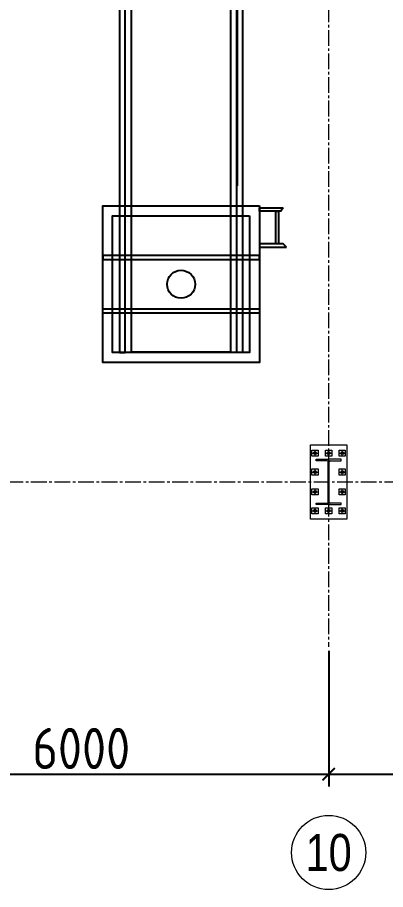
# Model space of a CAD drawing. Header units: millimetres. Extents: x 163705 to 1616509, y 81827 to 302547.
# Drawn here: x 599530 to 603995, y 138113 to 148698 of the extents above; entities that cross this region are included whole.
import ezdxf
from ezdxf.enums import TextEntityAlignment as Align

# ---------------------------------------------------------------- set-up
doc = ezdxf.new("R2010")
doc.units = ezdxf.units.MM
doc.header["$LTSCALE"] = 10
doc.linetypes.add('CENTER2', pattern=[28.575, 19.05, -3.175, 3.175, -3.175])
for name, color, linetype, lineweight in [('1-中心线', 1, 'CENTER2', 0), ('1-护栏', 4, 'Continuous', 18), ('1-标注', 3, 'Continuous', 0), ('1-钢构', 6, 'Continuous', 0)]:
    doc.layers.add(name, color=color, linetype=linetype, lineweight=lineweight)
doc.styles.add('ARIAL', font='arial.ttf', dxfattribs={"width": 0.7})
doc.styles.add('HZ', font='gbenor.shx', dxfattribs={"bigfont": 'gbcbig.shx'})
doc.styles.get("Standard").update_dxf_attribs({"font": 'arial.ttf'})
doc.dimstyles.new('100$0', dxfattribs={"dimscale": 100, "dimtxt": 5, "dimasz": 1.5, "dimexe": 1.5, "dimexo": 0.5, "dimtad": 1, "dimdec": 0, "dimdsep": 46, "dimtxsty": 'HZ', "dimblk": 'ARCHTICK', "dimcen": 2.5, "dimdle": 1, "dimclrd": 256, "dimclre": 256, "dimadec": 0, "dimazin": 0, "dimtfac": 1, "dimtdec": 0, "dimtmove": 0, "dimatfit": 3, "dimfxl": 0, "dimarcsym": 0})

# ---------------------------------------------------------------- blocks, each defined once
blk = doc.blocks.new('G$CFEC4C302')
for p, q in [((14, 800), (95, 800)), ((55, 760), (55, 840)), ((179, 800), (260, 800)), ((220, 760), (220, 840)), ((344, 800), (425, 800)), ((385, 760), (385, 840)), ((70, 707), (70, 725)), ((70, 725), (220, 725)), ((202, 707), (70, 707)), ((215, 206), (215, 694)), ((220, 728), (220, 172)), ((370, 725), (220, 725)), ((226, 206), (226, 694)), ((239, 707), (370, 707)), ((370, 707), (370, 725)), ((14, 570), (95, 570)), ((55, 530), (55, 610)), ((344, 570), (425, 570)), ((385, 530), (385, 610)), ((14, 330), (95, 330)), ((55, 290), (55, 370)), ((344, 330), (425, 330)), ((385, 290), (385, 370)), ((55, 60), (55, 140)), ((70, 175), (70, 193)), ((70, 193), (202, 193)), ((220, 175), (70, 175)), ((220, 175), (370, 175)), ((220, 60), (220, 140)), ((370, 193), (239, 193)), ((370, 175), (370, 193)), ((385, 60), (385, 140)), ((14, 100), (95, 100)), ((179, 100), (260, 100)), ((344, 100), (425, 100))]:
    blk.add_line(p, q)
for points in [[(0, 0), (0, 900), (440, 900), (440, 0)], [(17, 762), (17, 838), (92, 838), (92, 762)], [(182, 762), (182, 838), (257, 838), (257, 762)], [(347, 762), (347, 838), (422, 838), (422, 762)], [(17, 532), (17, 608), (92, 608), (92, 532)], [(347, 532), (347, 608), (422, 608), (422, 532)], [(17, 292), (17, 368), (92, 368), (92, 292)], [(347, 292), (347, 368), (422, 368), (422, 292)], [(17, 62), (17, 138), (92, 138), (92, 62)], [(182, 62), (182, 138), (257, 138), (257, 62)], [(347, 62), (347, 138), (422, 138), (422, 62)]]:
    blk.add_lwpolyline(points, close=True)
for centre in [(55, 800), (220, 800), (385, 800), (55, 570), (385, 570), (55, 330), (385, 330), (55, 100), (220, 100), (385, 100)]:
    blk.add_circle(centre, 18)
for centre, start, end in [((202, 694), 0, 90), ((239, 694), 90, 180), ((202, 206), 270, 0), ((239, 206), 180, 270)]:
    blk.add_arc(centre, 13, start, end)
blk.add_text('HC_SUPERPART', height=0.001).set_placement((220, 175))
blk = doc.blocks.new('G$C5344DCDD')
at = {"lineweight": 35}
blk.add_line((-6574, 2014), (1555, 2014), dxfattribs=at)
for points in [[(1820, 2577), (1860, 2548), (1860, 2287), (1820, 2287)], [(2300, 2617), (2260, 2577), (2260, 2287), (2300, 2287)], [(2260, 2487), (1860, 2487), (1860, 2517), (2260, 2517)], [(1799, 2287), (3699, 2287), (3699, 387), (1799, 387)], [(1799, 2287), (3699, 2287), (3699, 387), (1799, 387)], [(2449, 2287), (2399, 2287), (2399, 387), (2449, 387)], [(3049, 2287), (3099, 2287), (3099, 387), (3049, 387)], [(1919, 2167), (3579, 2167), (3579, 507), (1919, 507)], [(1919, 2167), (3579, 2167), (3579, 507), (1919, 507)], [(-7098, 2082), (3579, 2082), (3579, 2014), (-7098, 2014)], [(-6548, 1937), (3572, 1937), (3572, 737), (-6548, 737)], [(-7098, 591), (3579, 591), (3579, 659), (-7098, 659)]]:
    blk.add_lwpolyline(points, close=True)
blk.add_circle((2749, 1337), 170)
blk = doc.blocks.new('_ArchTick')
at = {"const_width": 0.15}
blk.add_lwpolyline([(-0.5, -0.5), (0.5, 0.5)], dxfattribs=at)
blk = doc.blocks.new('*D189')
at = {"layer": '1-标注', "lineweight": -2, "transparency": 16777216}
for p, q in [((597305, 141009), (597305, 139363)), ((603305, 141009), (603305, 139363)), ((597205, 139513), (603405, 139513))]:
    blk.add_line(p, q, dxfattribs=at)
at = {"layer": 'Defpoints', "transparency": 16777216}
for p in [(597305, 141059), (603305, 141059), (603305, 139513)]:
    blk.add_point(p, dxfattribs=at)
at = {"layer": '1-标注', "lineweight": -2, "transparency": 16777216, "xscale": 150, "yscale": 150, "zscale": 150, "rotation": 180}
blk.add_blockref('_ArchTick', (597305, 139513), dxfattribs=at)
at = {"layer": '1-标注', "lineweight": -2, "transparency": 16777216, "xscale": 150, "yscale": 150, "zscale": 150}
blk.add_blockref('_ArchTick', (603305, 139513), dxfattribs=at)
at = {"layer": '1-标注', "transparency": 16777216, "insert": (600305, 139825), "char_height": 500, "attachment_point": 5, "style": 'HZ'}
blk.add_mtext('6000', dxfattribs=at)
blk = doc.blocks.new('*D190')
at = {"layer": '1-标注', "lineweight": -2, "transparency": 16777216}
for p, q in [((603305, 141009), (603305, 139363)), ((609305, 141009), (609305, 139363)), ((603205, 139513), (609405, 139513))]:
    blk.add_line(p, q, dxfattribs=at)
at = {"layer": 'Defpoints', "transparency": 16777216}
for p in [(603305, 141059), (609305, 141059), (609305, 139513)]:
    blk.add_point(p, dxfattribs=at)
at = {"layer": '1-标注', "lineweight": -2, "transparency": 16777216, "xscale": 150, "yscale": 150, "zscale": 150, "rotation": 180}
blk.add_blockref('_ArchTick', (603305, 139513), dxfattribs=at)
at = {"layer": '1-标注', "lineweight": -2, "transparency": 16777216, "xscale": 150, "yscale": 150, "zscale": 150}
blk.add_blockref('_ArchTick', (609305, 139513), dxfattribs=at)
at = {"layer": '1-标注', "transparency": 16777216, "insert": (606305, 139825), "char_height": 500, "attachment_point": 5, "style": 'HZ'}
blk.add_mtext('6000', dxfattribs=at)

msp = doc.modelspace()

# ---------------------------------------------------------------- linework, layer by layer
at = {"layer": '1-中心线'}
for p, q in [((603304.592, 152259.738), (603304.592, 141059.499)), ((553688.441, 143059.632), (632314.867, 143059.632))]:
    msp.add_line(p, q, dxfattribs=at)
at = {"layer": '1-护栏'}
msp.add_circle((603304.592, 138562.793), 450, dxfattribs=at)

# ---------------------------------------------------------------- block references
at = {"rotation": 270}
msp.add_blockref('G$C5344DCDD', (600177.954, 148208.411), dxfattribs=at)
at = {"layer": '1-钢构'}
msp.add_blockref('G$CFEC4C302', (603084.592, 142609.632), dxfattribs=at)

# ---------------------------------------------------------------- texts
at = {"layer": '1-护栏', "style": 'ARIAL', "width": 0.8}
msp.add_text('10', height=450, dxfattribs=at).set_placement((603304.592, 138562.793), align=Align.MIDDLE_CENTER)

# ---------------------------------------------------------------- dimensions: what is measured, and where the dimension line sits
at = {"layer": '1-标注'}
for base, p1, p2, picture, middle in [((603304.592, 139512.793), (597304.592, 141059.499), (603304.592, 141059.499), '*D189', (600304.592, 139825.293)), ((609304.592, 139512.793), (603304.592, 141059.499), (609304.592, 141059.499), '*D190', (606304.592, 139825.293))]:
    dim = msp.add_linear_dim(base=base, p1=p1, p2=p2, dimstyle='100$0', override={"dimtol": 0, "dimlim": 0, "dimtdec": 8, "dimtix": 1}, dxfattribs=at)
    dim.commit()
    dim.dimension.update_dxf_attribs({"geometry": picture, "text_midpoint": middle})

doc.saveas('drawing.dxf')
